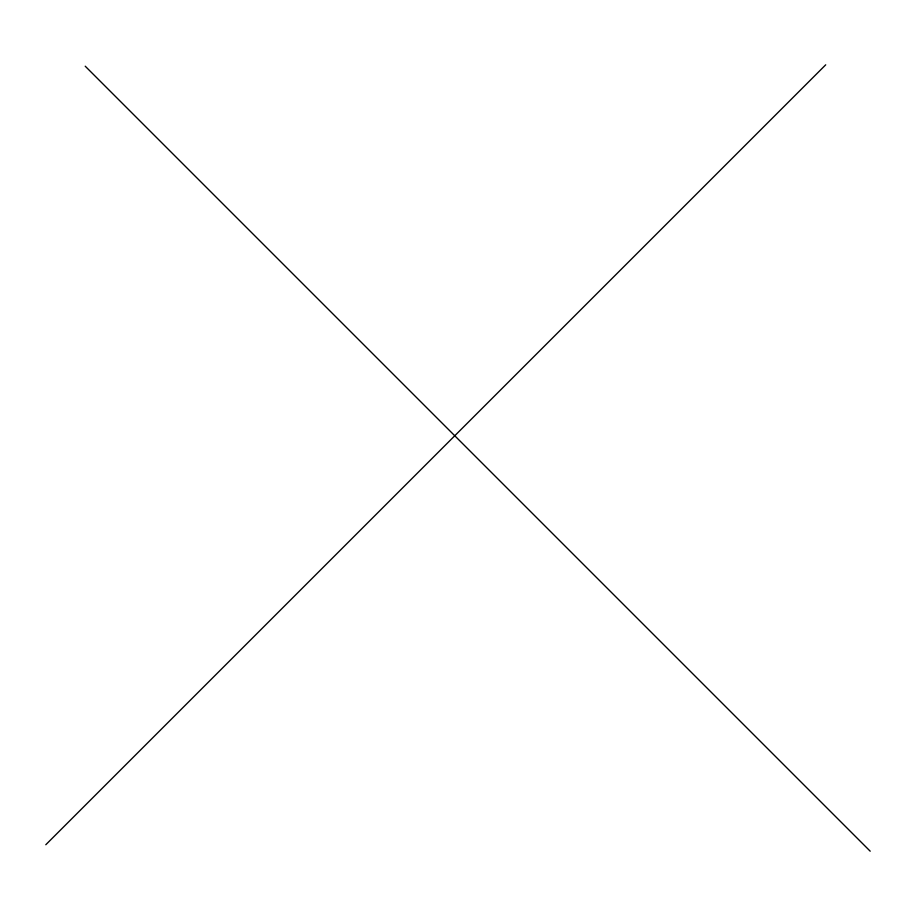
<?xml version="1.0" encoding="UTF-8"?>
<svg xmlns="http://www.w3.org/2000/svg" width="916" height="916" viewBox="0 0 916 916"><rect width="100%" height="100%" fill="white"/><g stroke="black" fill="none" stroke-linecap="round" stroke-linejoin="round"><path stroke-width="1.37" d="M45.8 844.735L825.717 64.807M85.211 66.204L870.2 851.193"/></g></svg>
